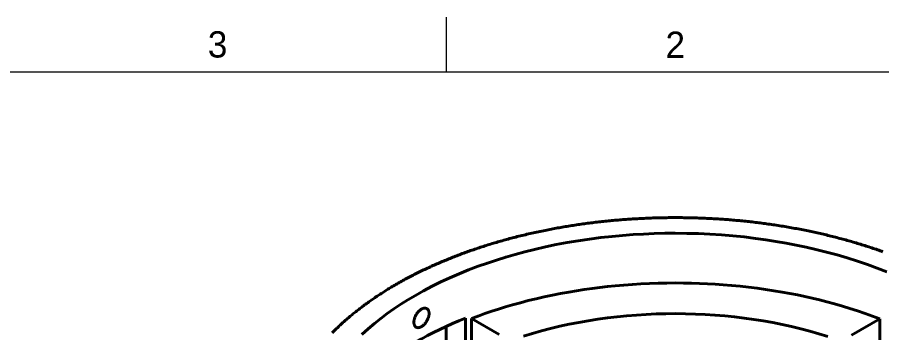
# Model space of a CAD drawing. Header units: inches. Extents: x 0.3 to 10.7, y 0.3 to 8.2.
# Drawn here: x 5.604 to 8.752, y 7.051 to 8.2 of the extents above; entities that cross this region are included whole.
import ezdxf

# ---------------------------------------------------------------- set-up
doc = ezdxf.new("R2010")
doc.units = ezdxf.units.IN
doc.header["$LTSCALE"] = 0.03937
doc.header["$MEASUREMENT"] = 0
doc.layers.add('Border', color=7, linetype='Continuous')
doc.layers.add('Geometries', color=7, linetype='Continuous')
doc.styles.add('Shapr0', font='txt', dxfattribs={"height": 0.0957})

msp = doc.modelspace()

# ---------------------------------------------------------------- linework, layer by layer
at = {"layer": 'Border', "linetype": 'Continuous', "lineweight": 15}
for p, q in [((7.1667, 8), (7.1667, 8.2)), ((10.5, 8), (0.5, 8))]:
    msp.add_line(p, q, dxfattribs=at)
at = {"layer": 'Geometries', "linetype": 'Continuous', "lineweight": 40}
for p, q in [((7.2359, 6.6987), (7.2362, 7.1047)), ((7.3588, 7.045), (7.2577, 7.1029)), ((7.2577, 7.1029), (7.2577, 6.6861)), ((8.6422, 7.0429), (8.7442, 7.1022)), ((8.7442, 7.1022), (8.7442, 6.6904)), ((7.1653, 6.7395), (7.1655, 7.0743))]:
    msp.add_line(p, q, dxfattribs=at)
at = {"layer": 'Geometries', "linetype": 'Continuous', "lineweight": 40, "flags": 128}
for points in [[(6.7504, 7.0507), (6.7536, 7.0539), (6.7568, 7.0571), (6.76, 7.0603), (6.7633, 7.0635), (6.7666, 7.0666), (6.7699, 7.0698), (6.7732, 7.073), (6.7766, 7.0762), (6.78, 7.0793), (6.7834, 7.0825), (6.7869, 7.0856), (6.79, 7.0885), (6.7932, 7.0914), (6.7965, 7.0942), (6.7997, 7.0971), (6.803, 7.0999), (6.8063, 7.1028), (6.8096, 7.1056), (6.8129, 7.1084), (6.8162, 7.1112), (6.8196, 7.114), (6.823, 7.1168), (6.8264, 7.1196), (6.8298, 7.1224), (6.8333, 7.1252), (6.8367, 7.128), (6.8402, 7.1307), (6.8437, 7.1335), (6.8473, 7.1363), (6.8508, 7.139), (6.8544, 7.1417), (6.858, 7.1445), (6.8616, 7.1472), (6.8652, 7.1499), (6.8688, 7.1526), (6.8725, 7.1553), (6.8762, 7.1579), (6.8799, 7.1606), (6.8836, 7.1633), (6.8873, 7.1659), (6.8911, 7.1685), (6.8948, 7.1712), (6.8986, 7.1738), (6.9024, 7.1764), (6.9063, 7.179), (6.9101, 7.1816), (6.914, 7.1842), (6.9179, 7.1868), (6.9218, 7.1894), (6.9258, 7.1919), (6.9297, 7.1945), (6.9337, 7.197), (6.9376, 7.1996), (6.9416, 7.2021), (6.9457, 7.2046), (6.9497, 7.2071), (6.9537, 7.2096), (6.9578, 7.2121), (6.9619, 7.2145), (6.966, 7.217), (6.9701, 7.2195), (6.9742, 7.2219), (6.9784, 7.2243), (6.9825, 7.2268), (6.9867, 7.2292), (6.9909, 7.2316), (6.9952, 7.234), (6.9994, 7.2364), (7.0037, 7.2387), (7.008, 7.2411), (7.0123, 7.2435), (7.0169, 7.246), (7.0215, 7.2485), (7.0262, 7.251), (7.0308, 7.2534), (7.0355, 7.2559), (7.0402, 7.2584), (7.045, 7.2608), (7.0497, 7.2632), (7.0545, 7.2656), (7.0592, 7.268), (7.064, 7.2704), (7.0689, 7.2728), (7.0737, 7.2752), (7.0785, 7.2775), (7.0834, 7.2799), (7.0883, 7.2822), (7.0932, 7.2845), (7.0982, 7.2868), (7.1032, 7.2891), (7.1081, 7.2914), (7.1128, 7.2935), (7.1175, 7.2957), (7.1222, 7.2978), (7.1269, 7.2999), (7.1317, 7.3019), (7.1364, 7.304), (7.1412, 7.3061), (7.146, 7.3081), (7.1508, 7.3102), (7.1556, 7.3122), (7.1604, 7.3142), (7.1652, 7.3162), (7.1701, 7.3182), (7.175, 7.3202), (7.1798, 7.3221), (7.1848, 7.3241), (7.1897, 7.3261), (7.1946, 7.328), (7.1996, 7.3299), (7.2046, 7.3319), (7.2095, 7.3337), (7.2145, 7.3356), (7.2195, 7.3375), (7.2245, 7.3394), (7.2295, 7.3412), (7.2345, 7.3431), (7.2396, 7.3449), (7.2446, 7.3467), (7.2497, 7.3485), (7.2548, 7.3503), (7.2599, 7.3521), (7.265, 7.3538), (7.2701, 7.3556), (7.2753, 7.3573), (7.2804, 7.3591), (7.2856, 7.3608), (7.2908, 7.3625), (7.296, 7.3642), (7.3012, 7.3659), (7.3064, 7.3676), (7.3116, 7.3692), (7.3169, 7.3709), (7.3221, 7.3725), (7.3274, 7.3741), (7.3326, 7.3757), (7.3379, 7.3773), (7.3432, 7.3789), (7.3485, 7.3804), (7.3538, 7.382), (7.3591, 7.3835), (7.3645, 7.3851), (7.3698, 7.3866), (7.3752, 7.3881), (7.3805, 7.3896), (7.3859, 7.391), (7.3913, 7.3925), (7.3967, 7.394), (7.4022, 7.3954), (7.4076, 7.3968), (7.4131, 7.3983), (7.4189, 7.3998), (7.4247, 7.4012), (7.4306, 7.4027), (7.4365, 7.4042), (7.4423, 7.4056), (7.4482, 7.407), (7.4541, 7.4084), (7.46, 7.4098), (7.466, 7.4112), (7.4719, 7.4126), (7.4778, 7.4139), (7.4838, 7.4152), (7.4897, 7.4166), (7.4957, 7.4179), (7.5017, 7.4191), (7.5077, 7.4204), (7.5138, 7.4217), (7.5198, 7.4229), (7.5258, 7.4241), (7.5319, 7.4254), (7.5375, 7.4265), (7.5432, 7.4276), (7.5488, 7.4286), (7.5545, 7.4297), (7.5601, 7.4308), (7.5658, 7.4318), (7.5714, 7.4328), (7.5771, 7.4339), (7.5828, 7.4349), (7.5885, 7.4358), (7.5942, 7.4368), (7.5999, 7.4378), (7.6056, 7.4387), (7.6113, 7.4397), (7.6171, 7.4406), (7.6228, 7.4415), (7.6286, 7.4424), (7.6343, 7.4433), (7.6401, 7.4441), (7.6459, 7.445), (7.6517, 7.4458), (7.6574, 7.4467), (7.6632, 7.4475), (7.669, 7.4483), (7.6748, 7.449), (7.6806, 7.4498), (7.6864, 7.4506), (7.6922, 7.4513), (7.698, 7.452), (7.7038, 7.4527), (7.7096, 7.4534), (7.7154, 7.4541), (7.7213, 7.4548), (7.7271, 7.4555), (7.7329, 7.4561), (7.7388, 7.4567), (7.7447, 7.4573), (7.7506, 7.4579), (7.7564, 7.4585), (7.7623, 7.4591), (7.7682, 7.4597), (7.774, 7.4602), (7.7799, 7.4607), (7.7858, 7.4613), (7.7917, 7.4618), (7.7976, 7.4623), (7.8034, 7.4627), (7.8093, 7.4632), (7.8152, 7.4636), (7.8211, 7.4641), (7.827, 7.4645), (7.8329, 7.4649), (7.8388, 7.4653), (7.8447, 7.4657), (7.8506, 7.466), (7.8566, 7.4664), (7.8625, 7.4667), (7.8685, 7.467), (7.8744, 7.4673), (7.8804, 7.4676), (7.8867, 7.4679), (7.8931, 7.4682), (7.8994, 7.4685), (7.9058, 7.4687), (7.9121, 7.469), (7.9185, 7.4692), (7.9248, 7.4694), (7.9312, 7.4696), (7.9376, 7.4697), (7.9439, 7.4699), (7.9503, 7.47), (7.9567, 7.4701), (7.963, 7.4702), (7.9694, 7.4703), (7.9758, 7.4704), (7.9822, 7.4705), (7.9886, 7.4705), (7.995, 7.4705), (8.0014, 7.4705), (8.0078, 7.4705), (8.0137, 7.4705), (8.0197, 7.4704), (8.0256, 7.4704), (8.0316, 7.4703), (8.0376, 7.4702), (8.0435, 7.4701), (8.0495, 7.47), (8.0554, 7.4699), (8.0614, 7.4698), (8.0673, 7.4696), (8.0733, 7.4694), (8.0792, 7.4693), (8.0852, 7.4691), (8.0911, 7.4689), (8.0971, 7.4686), (8.103, 7.4684), (8.109, 7.4681), (8.115, 7.4679), (8.1209, 7.4676), (8.1269, 7.4673), (8.1328, 7.467), (8.1387, 7.4667), (8.1447, 7.4663), (8.1506, 7.466), (8.1565, 7.4656), (8.1624, 7.4652), (8.1684, 7.4648), (8.1743, 7.4644), (8.1802, 7.464), (8.1861, 7.4635), (8.192, 7.4631), (8.1979, 7.4626), (8.2038, 7.4621), (8.2097, 7.4616), (8.2156, 7.4611), (8.2215, 7.4606), (8.2274, 7.4601), (8.2333, 7.4595), (8.2392, 7.4589), (8.2451, 7.4584), (8.251, 7.4578), (8.2568, 7.4572), (8.2627, 7.4565), (8.2685, 7.4559), (8.2744, 7.4553), (8.2802, 7.4546), (8.2861, 7.4539), (8.2919, 7.4532), (8.2977, 7.4525), (8.3036, 7.4518), (8.3094, 7.4511), (8.3152, 7.4503), (8.321, 7.4496), (8.3268, 7.4488), (8.3326, 7.448), (8.3384, 7.4472), (8.3442, 7.4464), (8.35, 7.4455), (8.3558, 7.4447), (8.3616, 7.4438), (8.3678, 7.4429), (8.374, 7.4419), (8.3802, 7.441), (8.3863, 7.44), (8.3925, 7.439), (8.3986, 7.438), (8.4047, 7.4369), (8.4109, 7.4359), (8.417, 7.4348), (8.4231, 7.4338), (8.4292, 7.4327), (8.4353, 7.4315), (8.4414, 7.4304), (8.4474, 7.4293), (8.4535, 7.4281), (8.4596, 7.4269), (8.4657, 7.4257), (8.4717, 7.4245), (8.4778, 7.4233), (8.4839, 7.4221), (8.4894, 7.4209), (8.495, 7.4197), (8.5006, 7.4185), (8.5061, 7.4173), (8.5117, 7.4161), (8.5172, 7.4149), (8.5228, 7.4137), (8.5283, 7.4124), (8.5338, 7.4111), (8.5393, 7.4099), (8.5448, 7.4086), (8.5503, 7.4073), (8.5558, 7.4059), (8.5612, 7.4046), (8.5667, 7.4033), (8.5722, 7.4019), (8.5776, 7.4005), (8.5831, 7.3991), (8.5885, 7.3977), (8.594, 7.3963), (8.5994, 7.3949), (8.6048, 7.3935), (8.6101, 7.392), (8.6155, 7.3905), (8.6209, 7.3891), (8.6262, 7.3876), (8.6316, 7.3861), (8.6369, 7.3846), (8.6422, 7.3831), (8.6475, 7.3815), (8.6528, 7.38), (8.6581, 7.3784), (8.6633, 7.3768), (8.6686, 7.3752), (8.6739, 7.3736), (8.6791, 7.372), (8.6844, 7.3704), (8.6896, 7.3687), (8.6948, 7.3671), (8.7, 7.3654), (8.7052, 7.3637), (8.7104, 7.3621), (8.7155, 7.3604), (8.7207, 7.3586), (8.7258, 7.3569), (8.7309, 7.3552), (8.736, 7.3534), (8.7411, 7.3517), (8.7462, 7.3499), (8.7513, 7.3481), (8.7563, 7.3463)], [(6.8586, 7.0446), (6.8812, 7.0652), (6.9049, 7.0853), (6.9275, 7.1033), (6.951, 7.1209), (6.9753, 7.1381), (7.0005, 7.155), (7.0266, 7.1714), (7.0535, 7.1873), (7.0837, 7.2043), (7.1148, 7.2206), (7.1467, 7.2364), (7.1795, 7.2515), (7.2131, 7.2661), (7.2476, 7.2801), (7.2828, 7.2934), (7.3156, 7.3051), (7.349, 7.3162), (7.3829, 7.3267), (7.4173, 7.3367), (7.4523, 7.346), (7.4877, 7.3549), (7.5269, 7.3638), (7.5665, 7.3721), (7.6064, 7.3795), (7.6467, 7.3863), (7.6874, 7.3923), (7.7285, 7.3976), (7.7699, 7.4022), (7.808, 7.4057), (7.8462, 7.4086), (7.8845, 7.4108), (7.9229, 7.4124), (7.9614, 7.4134), (8, 7.4137), (8.0421, 7.4133), (8.0841, 7.4122), (8.126, 7.4103), (8.1677, 7.4076), (8.2093, 7.4042), (8.2508, 7.4), (8.2921, 7.3951), (8.3296, 7.3899), (8.3667, 7.3841), (8.4036, 7.3777), (8.4401, 7.3707), (8.4764, 7.3631), (8.5123, 7.3549), (8.5509, 7.3452), (8.589, 7.3349), (8.6264, 7.3239), (8.6632, 7.3122), (8.6993, 7.2998), (8.7349, 7.2868), (8.7697, 7.2731)], [(8.7442, 7.1022), (8.7176, 7.1122), (8.6908, 7.1218), (8.6636, 7.131), (8.6361, 7.1398), (8.6083, 7.1483), (8.5801, 7.1563), (8.5517, 7.164), (8.5253, 7.1707), (8.4987, 7.177), (8.4717, 7.1831), (8.4446, 7.1888), (8.4171, 7.1941), (8.3894, 7.1992), (8.359, 7.2043), (8.3285, 7.209), (8.2978, 7.2133), (8.2671, 7.2171), (8.2362, 7.2205), (8.2052, 7.2235), (8.1741, 7.2261), (8.1455, 7.2281), (8.1168, 7.2297), (8.0881, 7.231), (8.0592, 7.2319), (8.0302, 7.2324), (8.0012, 7.2326), (7.9695, 7.2324), (7.9379, 7.2318), (7.9064, 7.2307), (7.875, 7.2293), (7.8438, 7.2274), (7.8126, 7.2251), (7.7816, 7.2223), (7.7532, 7.2194), (7.725, 7.2162), (7.6968, 7.2125), (7.6687, 7.2086), (7.6407, 7.2043), (7.6128, 7.1996), (7.5826, 7.1941), (7.5526, 7.1882), (7.5231, 7.1819), (7.4938, 7.1753), (7.4648, 7.1682), (7.4362, 7.1608), (7.4078, 7.1529), (7.3822, 7.1454), (7.3567, 7.1376), (7.3316, 7.1294), (7.3067, 7.1209), (7.2821, 7.1121), (7.2577, 7.1029)], [(7.0562, 7.0716), (7.0562, 7.0716), (7.0553, 7.0721), (7.0544, 7.0728), (7.0536, 7.0735), (7.0529, 7.0743), (7.0522, 7.0751), (7.0515, 7.0762), (7.0508, 7.0773), (7.0503, 7.0785), (7.0498, 7.0797), (7.0494, 7.081), (7.049, 7.0825), (7.0487, 7.0839), (7.0485, 7.0853), (7.0484, 7.0866), (7.0483, 7.088), (7.0483, 7.0893), (7.0483, 7.0906), (7.0484, 7.0921), (7.0485, 7.0936), (7.0487, 7.0953), (7.049, 7.097), (7.0494, 7.0989), (7.0498, 7.1008), (7.0503, 7.1026), (7.0508, 7.1045), (7.0515, 7.1064), (7.0522, 7.1083), (7.0529, 7.1099), (7.0536, 7.1116), (7.0544, 7.1133), (7.0552, 7.1149), (7.0562, 7.1166), (7.0571, 7.1183), (7.0581, 7.1199), (7.0592, 7.1215), (7.0602, 7.1229), (7.0612, 7.1243), (7.0625, 7.126), (7.0638, 7.1275), (7.0651, 7.1289), (7.0664, 7.1303), (7.0678, 7.1316), (7.0692, 7.1329), (7.0706, 7.134), (7.0719, 7.135), (7.0731, 7.1359), (7.0743, 7.1367), (7.0755, 7.1374), (7.0767, 7.138), (7.0779, 7.1386), (7.0791, 7.1392), (7.0805, 7.1397), (7.0818, 7.1402), (7.0833, 7.1406), (7.0847, 7.1408), (7.086, 7.141), (7.0873, 7.1411), (7.0887, 7.1411), (7.09, 7.141), (7.0911, 7.1408), (7.0921, 7.1405), (7.0932, 7.1402), (7.0942, 7.1397), (7.0952, 7.1392), (7.0952, 7.1392)], [(7.0952, 7.1392), (7.0962, 7.1386), (7.0971, 7.1379), (7.0979, 7.1372), (7.0987, 7.1364), (7.0994, 7.1356), (7.1001, 7.1345), (7.1008, 7.1333), (7.1014, 7.1322), (7.1019, 7.1309), (7.1024, 7.1295), (7.1028, 7.1281), (7.1031, 7.1267), (7.1033, 7.1253), (7.1034, 7.1239), (7.1035, 7.1226), (7.1035, 7.1212), (7.1035, 7.1199), (7.1034, 7.1185), (7.1033, 7.1169), (7.1031, 7.1153), (7.1028, 7.1135), (7.1024, 7.1117), (7.1019, 7.1098), (7.1014, 7.108), (7.1008, 7.1062), (7.1002, 7.1043), (7.0994, 7.1023), (7.0987, 7.1007), (7.0979, 7.0991), (7.0971, 7.0975), (7.0962, 7.0958), (7.0953, 7.0941), (7.0942, 7.0925), (7.0932, 7.0909), (7.0922, 7.0894), (7.0911, 7.0879), (7.09, 7.0865), (7.0887, 7.0849), (7.0874, 7.0834), (7.086, 7.082), (7.0847, 7.0807), (7.0833, 7.0793), (7.0819, 7.0781), (7.0805, 7.077), (7.0792, 7.076), (7.0779, 7.0751), (7.0767, 7.0743), (7.0755, 7.0736)], [(7.2362, 7.1047), (7.2121, 7.0948), (7.1884, 7.0846), (7.1655, 7.0743)], [(7.1655, 7.0743), (7.1651, 7.0741), (7.1422, 7.0633), (7.1197, 7.0523), (7.0981, 7.0411), (7.0768, 7.0297), (7.056, 7.018), (7.0356, 7.006), (7.012, 6.9914), (6.989, 6.9765), (6.9667, 6.9613), (6.9451, 6.9458), (6.9242, 6.9299), (6.9039, 6.9137)], [(7.0755, 7.0736), (7.0744, 7.073), (7.0732, 7.0724), (7.0719, 7.0718), (7.0706, 7.0713), (7.0692, 7.0708), (7.0678, 7.0704), (7.0664, 7.0701), (7.0651, 7.0699), (7.0638, 7.0698), (7.0625, 7.0698), (7.0612, 7.0699), (7.0602, 7.0701), (7.0592, 7.0703), (7.0581, 7.0706), (7.0571, 7.071), (7.0562, 7.0716)]]:
    msp.add_lwpolyline(points, dxfattribs=at)
at = {"layer": 'Geometries', "linetype": 'Continuous', "lineweight": 40}
msp.add_ellipse((7.9998, 6.4597), major_axis=(-1.1452, 0), ratio=0.57735, start_param=4.205729, end_param=5.215875, dxfattribs=at)

# ---------------------------------------------------------------- texts
at = {"layer": 'Border', "linetype": 'Continuous', "lineweight": 15, "char_height": 0.0957, "width": 0.0957, "attachment_point": 8, "style": 'Shapr0'}
for s, insert in [('3', (6.3333, 8.0521)), ('2', (8, 8.0521))]:
    msp.add_mtext(s, dxfattribs=dict(at, insert=insert))

doc.saveas('drawing.dxf')
